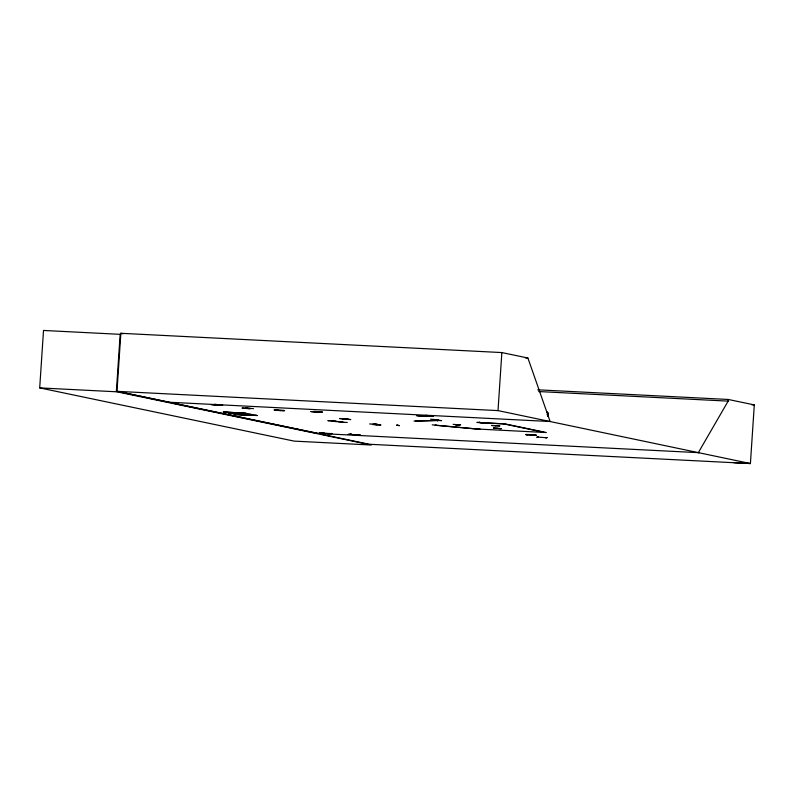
<?xml version="1.0" encoding="UTF-8"?>
<svg xmlns="http://www.w3.org/2000/svg" width="794" height="794" viewBox="0 0 794 794"><rect width="100%" height="100%" fill="white"/><g stroke="black" fill="none" stroke-linecap="round" stroke-linejoin="round"><path stroke-width="1.19" d="M39.7 387.899L116.956 391.809L371.384 445.027L294.127 441.117L39.7 387.899L43.511 330.453L120.767 334.363M120.172 334.185L116.39 391.154L169.072 402.221L550.133 421.515L527.901 358.015L501.858 352.566L120.847 333.291L116.956 391.809M249.733 408.334L246.12 408.463L246.19 407.62M246.418 407.61L246.587 408.493M246.577 407.61L246.507 408.493M246.815 407.64L246.805 408.483L246.855 407.64M430.547 419.182L438.715 419.917M417.108 421.098L415.818 420.979L436.472 420.403L436.66 419.56M436.988 419.49L436.899 420.433L436.809 419.56M437.663 419.629L437.554 420.463L437.157 419.54M437.206 420.393L437.266 419.51M434.517 419.828L437.454 420.453L437.385 419.52M437.434 420.443L437.573 419.56M537.746 389.814L728.257 399.461L754.3 404.9L750.409 463.547L498.007 410.607L501.858 352.566M547.711 416.284L547.939 413.049L547.116 411.947L548.029 413.019L547.81 416.274M698.323 452.649L728.148 401.129L728.257 399.461M339.713 418.577L347.792 418.904M485.114 422.825L476.916 422.428L485.243 422.795M219.094 405.238L211.115 404.583L219.253 405.198M242.289 408.017L250.269 408.702L242.13 408.096M310.881 411.639L319.039 412.334L311.049 411.53M416.781 415.639L424.492 416.403L416.602 415.669M436.243 425.266L435.142 425.266L480.36 429.326L432.204 424.83M377.309 424.542L374.401 423.946L377.11 424.472M328.2 420.711L334.86 420.81M334.602 420.84L327.902 420.671M341.539 421.703L334.84 421.535M341.797 421.683L333.708 421.336M223.223 411.897L245.783 413.267M224.662 412.394L246.378 413.426M228.315 412.959L250.686 414.319M228.603 413.019L251.936 414.557L229.754 413.436M257.097 415.47L234.22 414.369M223.521 411.957L246.815 413.505M256.293 415.302L234.041 414.359M323.932 432.75L319.267 432.839L323.575 432.79M417.862 420.929L413.942 421.048M348.556 434.407L351.494 434.139M351.147 434.129L348.109 434.368M435.251 420.046L437.98 420.691L434.913 420.046M537.141 437.137L538.034 436.849M234.835 414.537L257.385 415.53M284.212 410.706L284.51 410.538M538.352 436.879L536.714 437.226M547.006 414.696L547.771 414.746M215.144 404.92L218.727 404.781M314.91 411.977L318.493 411.848M274.635 409.843L274.039 409.932L275.855 410.23M526.353 434.497L525.767 434.586L527.583 434.884M420.492 416.036L424.711 415.967M425.445 415.907L429.663 415.838M476.38 428.968L477.115 428.978M496.687 428.393L497.421 428.413M360.089 434.884L356.764 435.033M360.099 434.913L357.092 435.072M245.753 407.947L253.554 408.662M322.364 412.106L314.374 411.431M417.316 421.108L437.97 420.532L436.472 420.403M476.251 428.968L546.361 432.541L504.934 423.877L481.174 422.706M420.949 415.58L429.425 416.274L421.743 415.58M453.176 424.363L460.679 424.949M493.63 428.026L501.143 428.671M501.312 428.74L493.471 427.986M397.387 425.336L397.943 425.376M331.882 433.554L327.158 433.603L331.872 433.524M343.673 418.775L346.66 419.361M373.696 424.185L376.684 424.77M495.238 425.634L495.793 425.703M274.605 409.843L275.419 409.843M278.327 410.458L284.242 410.706M527.147 434.497L526.323 434.497L528.199 434.517M537.965 437.107L546.332 437.712M436.621 420.393L437.524 420.463M275.399 409.843L276.481 409.873M282.366 410.687L283.448 410.716M358.005 434.983L350.154 434.328M347.276 422.438L340.656 422.2M321.917 432.869L329.371 433.564M277.741 409.922L276.461 409.863L283.924 410.438M528.179 434.517L530.829 434.655M525.429 357.896L527.901 358.015M538.699 391.551L728.148 401.129M751.829 404.781L754.3 404.9M498.007 410.607L116.986 391.333L318.196 433.415M481.501 422.686L503.872 423.907M699.216 452.699L317.302 433.365L171.812 402.935M369.389 444.263L750.409 463.547L733.874 462.713M491.615 425.445L499.932 425.921L491.724 425.505M339.564 418.547L347.921 418.994M350.72 419.53L342.403 419.024L350.581 419.56M369.587 423.956L377.795 424.373M399.233 425.653L396.553 425.088L399.451 425.604M380.743 424.998L372.416 424.433L380.743 424.949M279.736 410.548L281.116 410.627M530.829 434.655L535.652 435.082M530.055 435.102L536.228 435.181M546.997 437.573L546.163 437.861M274.923 410.101L278.337 410.448M530.055 435.102L527.563 434.884M322.493 412.165L314.513 411.431M425.723 415.411L433.564 416.145L425.872 415.421M436.521 419.679L438.02 419.818M275.836 410.23L277.017 410.339M337.113 421.485L331.435 420.81M338.373 421.674L343.961 422.339M535.622 435.082L536.258 435.191M526.035 434.646L526.66 434.755M283.895 410.438L284.54 410.538M120.847 333.291L123.209 333.788M503.346 423.798L544.237 432.353M433.296 420.135L441.593 420.631M477.005 428.949L477.531 429.058M433.405 420.205L441.464 420.532M320.935 434.129L369.071 444.243M479.169 422.339L482.286 422.934L479.288 422.289M435.291 419.679L437.127 420.026M547.076 437.494L545.845 437.841M214.727 404.364L222.727 405.099L214.737 404.374M459.954 424.681L455.637 424.81L459.954 424.681"/></g></svg>
